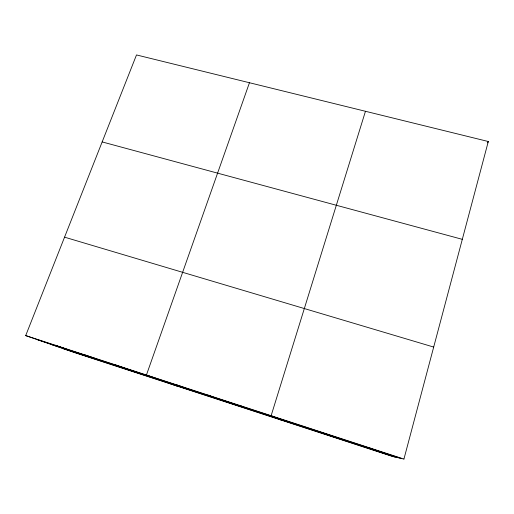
<?xml version="1.0" encoding="UTF-8"?>
<svg xmlns="http://www.w3.org/2000/svg" width="514" height="514" viewBox="0 0 514 514"><rect width="100%" height="100%" fill="white"/><g stroke="black" fill="none" stroke-linecap="round" stroke-linejoin="round"><path stroke-width="0.77" d="M403.933 459.06L488.3 141.511L136.499 54.94L25.7 335.597L74.671 352.617L392.272 456.381L403.933 459.06L25.7 335.597M365.46 111.281L271.122 415.71L281.871 420.311M249.457 82.735L146.432 375.008L177.124 386.091M487.613 142.866L488.3 141.511M368.487 447.771L369.926 447.957M102.157 141.922L462.311 239.338M64.558 237.166L433.688 347.066M37.663 339.754L401.048 458.398M50.982 344.386L397.868 457.666M63.518 348.743L394.9 456.985M55.184 345.222L66.094 349.038M85.131 354.994L94.942 358.457M115.541 364.921L124.227 368.018M176.887 384.947L183.247 387.286M207.81 395.041L212.969 396.988M239.216 405.295L243.141 406.844M303.53 426.286L304.86 426.993"/></g></svg>
